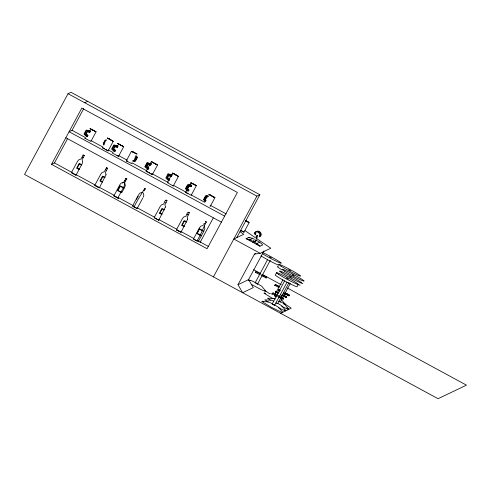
<?xml version="1.0" encoding="UTF-8"?>
<svg xmlns="http://www.w3.org/2000/svg" width="491" height="491" viewBox="0 0 491 491"><rect width="100%" height="100%" fill="white"/><g stroke="black" fill="none" stroke-linecap="round" stroke-linejoin="round"><path stroke-width="0.74" d="M190.078 186.279L190.735 186.666L191.435 186.169L191.478 185.285L187.654 184.659L185.488 188.679L188.078 191.103L189.047 189.962L187.611 188.446L188.648 186.512L190.815 186.672L191.226 185.267L190.741 184.886L190.299 185.402M254.927 241.775L253.313 240.903L254.927 241.775L256.989 237.705M89.693 132.325L89.08 131.981L89.601 132.306L90.227 131.778L90.344 130.925L86.164 130.041L84.004 134.055L86.901 136.719L87.926 135.608L86.152 133.871L87.189 131.938L89.693 132.325L90.025 131.748L89.73 130.581M117.251 147.208L117.993 145.827L113.82 144.937L111.653 148.957L114.55 151.621L115.575 150.51L113.802 148.773L114.839 146.84L117.343 147.22L117.699 145.778L117.38 145.483M171.715 175.453L171.838 174.765L171.439 176.33L168.72 175.735M150.203 164.89L150.547 165.136L151.289 163.749L147.018 162.73L144.851 166.744L147.828 169.524L148.877 168.438L146.919 166.553L147.957 164.62L150.651 165.154L150.847 163.485M205.238 201.899L205.422 201.175L204.035 199.205L205.588 196.32L208.006 196.688M187.537 190.839L187.752 190.134M124.751 187.175L125.334 185.346L124.732 182.891M204.299 230.328L204.882 228.493L204.305 226.02M143.249 197.155L143.838 195.338L143.298 192.945M171.193 176.171L171.942 174.784L171.341 176.312L168.751 175.631L167.683 177.662M259.444 236.288C261.163 233.366 256.848 230.279 254.541 232.63M138.247 195.418L132.533 206.054L134.786 207.405L137.136 208.534L142.856 197.898M137.136 208.534L135.633 207.478M114.176 151.431L114.501 150.786M236.772 237.613L259.862 194.724L70.986 92.283L68.028 93.695L24.55 174.44L438.058 398.717L466.45 385.147L287.309 287.984M51.512 164.35L81.813 108.075L237.368 192.441L207.067 248.716L51.512 164.35L54.476 162.938L67.709 138.352M224.626 216.095L69.078 131.729L72.036 130.318L83.716 108.634M90.675 128.973L96.089 131.791L90.909 141.414L84.771 138.223L85.821 138.542M105.412 141.322L104.374 143.249L104.804 144.182M104.577 148.718L102.202 147.613L108.075 150.933L113.255 141.31L107.382 137.989L113.255 141.31M112.421 153.124L118.558 156.316L123.738 146.692L117.601 143.501L123.738 146.692M131.938 163.712L126.297 160.913L131.484 151.289L134.552 152.566M118.116 198.026L118.681 198.45L113.851 195.891L119.921 184.616L121.136 183.125L123.523 182.253M134.325 159.483L135.369 157.556M134.847 159.863L135.933 157.85L135.074 156.942M124.812 180.375L123.757 182.339L122.541 183.051M125.162 179.718L125.868 178.411L126.61 178.884L124.499 182.805L124.53 185.052L123.83 186.838L117.754 198.112L114.777 196.228M145.072 166.872L147.19 162.938L151.289 163.749M147.061 165.755L147.785 164.411M150.283 163.546L151.32 161.625L157.537 164.994L152.351 174.618L146.134 171.249L147.515 168.683M148.208 167.4L149.589 164.835M136.473 199.285L138.278 195.927M143.967 190.741L145.023 188.777L144.636 188.661C141.021 194.7 137.063 200.531 134.08 207.006L135.117 207.319M170.85 176.251L167.4 182.664L173.274 185.985L178.454 176.361L172.58 173.041L171.543 174.968M185.985 188.268L187.304 185.819M189.722 184.739L191.011 182.689L196.4 185.61L191.214 195.234L185.58 192.435L186.961 189.87M187.648 188.587L189.029 186.021M205.422 199.18L206.41 197.345M205.526 199.42L206.613 197.4M210.123 206.607L214.96 197.621L208.743 194.252L213.186 196.885M201.298 235.901L196.731 233.501L199.334 228.671L203.9 231.071L198.229 241.603L193.466 238.982L199.542 227.701L200.745 226.216L203.114 225.363M203.814 224.866C203.679 222.085 205.091 224.369 205.06 223.841M200.015 242.542L213.247 217.967M213.432 276.887L256.903 196.142L259.862 194.724M240.338 230.445L243.972 232.194L249.158 222.564L245.954 220.606M249.551 240.578L249.987 239.774L252.773 238.442L254.51 239.381M253.025 242.462L253.454 241.658M256.492 244.346L256.928 243.536L259.714 242.204L262.753 244.892L259.966 246.224L246.077 238.694L248.869 237.362L252.773 238.442M263.992 250.944L248.538 279.649L253.307 287.597L242.609 292.71L238.006 284.682L254.485 254.074L255.805 253.448M255.541 272.413L255.983 271.584L260.205 273.825L259.757 274.653L255.713 272.56L255.983 271.584M270.338 260.291L257.517 284.099L255.117 282.798L259.586 274.5M260.034 273.677L267.577 259.659M266.159 277.955L266.435 276.979L266.159 277.955L261.985 275.801M276.537 272.763L275.291 275.077A12.398 0.798 28.3 0 0 286.848 282.116A12.398 0.798 28.3 0 0 297.098 286.646L298.344 284.332M275.23 284.467L274.96 285.443L275.23 284.467L279.281 286.554L282.871 279.882M272.597 293.63L273.039 292.808L277.262 295.048L276.82 295.87L272.769 293.778L273.039 292.808M277.845 293.201L275.647 292.004L276.089 291.181L278.962 292.728M275.819 292.157L276.089 291.181M276.476 296.883L274.365 295.68L278.833 287.376M279.858 291.157L278.336 290.31L278.778 289.487L280.128 290.187M278.507 290.463L278.778 289.487M287.039 282.178L274.579 305.322L272.18 304.015L276.648 295.717M277.09 294.895L284.639 280.877M275.96 302.886L277.624 303.696L289.009 282.558M278.649 301.198L280.318 302.002L290.261 283.534M283.221 299.172L283.491 298.197L283.221 299.172L279.048 297.018M286.271 297.546L286.541 296.57L286.271 297.546L282.098 295.392M288.96 295.852L289.23 294.876L285.056 292.728L289.402 295.03L288.96 295.852L284.786 293.704M259.831 236.447C262.538 233.385 257.229 229.426 254.921 232.642M255.375 232.624C257.941 228.155 264.311 234.373 259.598 236.858M138.646 194.675L139.837 193.184L142.144 192.325M171.782 175.692L168.315 174.925L166.756 177.816L169.137 180.148L168.634 180.713L169.671 179.62L167.664 177.644M190.121 185.389L190.821 184.892M136.461 153.757L132.14 151.615L137.118 154.088L131.484 151.289M126.297 160.913L127.678 161.349M191.613 183.045L193.386 184.303M195.541 185.377L193.773 184.113M196.4 185.61L190.76 182.812M185.58 192.435L188.084 193.429M84.691 102.736L87.65 101.324M81.733 164.589L79.18 163.466L76.578 168.296L79.131 169.42M81.518 164.988L79.352 164.074L77.185 168.1L79.346 169.014M71.465 172.629L76.062 175.121L82.071 163.877L82.666 162.055L82.138 159.618L84.249 155.696L83.728 155.359L83.12 155.064L80.99 158.998L78.67 159.888L77.48 161.386L71.404 172.66L76.001 175.152L75.283 174.6M105.08 177.282L102.521 176.159L99.919 180.995L102.478 182.112M104.865 177.687L102.699 176.766L100.532 180.792L102.693 181.713M94.812 185.328L99.409 187.82L97.709 186.77M164.491 209.608L161.932 208.485L159.33 213.321L161.889 214.438M164.27 210.013L162.11 209.092L159.943 213.119L162.104 214.039M154.223 217.654L158.814 220.146L158.034 219.618M186.733 221.711L184.18 220.594L181.578 225.424L184.131 226.547M186.519 222.116L184.358 221.195L182.186 225.222L184.352 226.142M181.062 232.249L176.349 229.819L177.447 230.187M254.485 254.074L260.15 253.313L270.78 248.231L256.94 238.786M238.006 284.682L248.538 279.649M257.487 283.645L261.697 286.222L265.791 291.138L265.244 291.396L260.874 289.481L251.269 284.357M272.622 303.837L268.485 301.873L261.758 301.474L271.419 307.335L282.3 312.62L282.853 312.356L278.759 307.446L273.929 304.512M280.944 299.105L285.038 304.015L284.492 304.279L283.246 303.733M284.498 304.125L288.585 309.035L288.039 309.299L281.717 306.372M280.551 313.289L291.249 308.176L284.295 303.524M106.676 139.953L105.381 139.917L103.27 143.845L103.871 145.158M106.148 140.506L105.049 140.475L103.497 143.36L104.012 144.477M133.349 160.643L135.344 160.79L136.995 157.734L135.755 156.426M132.515 160.79L134.804 160.956M132.852 161.158L135.326 161.336L137.486 157.323L135.952 155.702M191.478 185.285L188.176 185.039L186.058 188.974L188.078 191.103M191.435 186.169L188.673 185.966L187.12 188.857L188.832 190.668M248.679 280.361L251.429 280.656L256.867 283.295M90.344 130.925L86.526 130.342L84.409 134.27L86.901 136.719M90.227 131.778L87.036 131.293L85.483 134.178L87.601 136.259M117.993 145.827L114.176 145.244L112.058 149.172L114.55 151.621M117.877 146.68L114.691 146.195L113.133 149.08L115.25 151.154M114.483 146.539L116.729 146.883M208.38 196.056L205.717 195.651L203.599 199.579L204.827 201.316M206.288 195.86L208.313 196.167M207.251 197.382L206.036 197.198L204.999 199.125L206.165 200.77M121.756 192.748L117.49 190.606L120.092 185.776L124.358 187.912L123.787 187.494M113.851 195.891L115.348 196.492M151.093 164.565L147.656 163.884L146.103 166.774L148.448 169.027M171.942 174.784L167.965 173.912L165.817 177.945L168.634 180.713M167.934 174.017L172.083 174.931M246.077 238.694L249.987 239.774L256.928 243.536L259.966 246.224M94.567 131.177L95.371 131.416M96.089 131.791L91.97 129.876M119.123 144.115L118.325 143.875L123.02 146.318L121.473 145.336M269.467 256.775L271.296 257.885M288.714 269.657L290.543 270.768M292.268 274.678L294.091 275.789M289.58 276.372L291.402 277.483M286.529 277.998L288.352 279.103M274.365 295.68L276.028 296.484M272.18 304.015L273.1 304.42M193.466 238.982L196.836 240.995C200.844 234.974 203.164 228.333 206.073 221.944L205.576 221.594M155.451 164.037L156.807 164.602L152.044 162.018L153.069 162.748M157.537 164.994L151.32 161.625M212.873 196.664L214.96 197.621M146.134 171.249L147.318 171.74M247.071 221.607L249.158 222.564M132.576 205.956L134.927 207.079M82.304 157.132L83.212 157.648L82.672 157.323M105.651 169.831L106.363 170.211M165.062 202.157L165.768 202.537M187.31 214.26L188.213 214.776L187.574 214.493M270.676 293.532L272.855 294.49M265.741 293.422L264.496 292.875L263.949 293.133L272.99 298.645M275.316 299.031L274.224 298.553L267.497 298.16L270.394 300.105M273.72 301.204L271.535 300.247L264.809 299.848L268.289 302.192M285.351 310.993L278.379 307.734M262.304 301.21L263.557 301.762M109.892 139.223L108.069 138.382L112.568 140.923L112.138 140.5M175.944 175.127L177.767 175.974L173.268 173.427L173.697 173.857M178.454 176.361L172.58 173.041M124.953 180.436C123.744 179.933 126.764 181.498 125.328 180.639M87.926 135.608L86.195 134.092M115.575 150.51L113.844 148.994M255.516 240.67L256.198 240.928M254.786 241.02L255.467 241.277M143.789 190.643L143.2 190.361L144.145 190.839M72.441 173.059L73.902 173.814M95.788 185.758L97.249 186.506M262.262 274.825L266.607 277.133M260.856 274.739L263.722 276.224M275.402 284.62L279.447 286.707L279.005 287.53L274.788 285.289M278.949 289.641L280.3 290.334M283.651 292.642L286.523 294.121M278.336 290.31L279.686 291.01M285.21 293.857L288.788 295.705M283.362 293.145L286.406 294.717M282.368 294.422L286.713 296.724M275.647 292.004L278.348 293.397M281.926 295.244L286.1 297.393M280.674 294.839L283.718 296.411M277.82 295.33L283.663 298.35M277.624 296.466L280.668 298.037M94.069 130.514L89.951 128.599L92.216 129.949M115.845 196.756L116.84 197.284M68.028 93.695L256.903 196.142M245.623 220.477L248.428 222.171M245.518 220.821L247.384 221.828M72.036 130.318L85.508 137.621M90.89 140.543L103.012 147.116M108.401 150.037L113.114 152.597M118.503 155.518L127.255 160.262M131.969 162.822L146.784 170.856M152.167 173.777L168.333 182.542M173.716 185.463L186.512 192.404M191.226 194.964L204.692 202.267M210.08 205.189L226.241 213.953M147.908 171.985L149.773 172.998M241.394 230.567L242.64 231.243M256.247 240.32L259.714 242.204M65.825 137.775L221.373 222.141M248.869 237.362L250.023 237.988M260.15 253.313L233.814 239.031L243.775 234.268L240.031 231.709M253.638 269.725L260.371 273.377M262.39 274.469L281.245 284.7M54.476 162.938L71.981 172.433M76.019 174.624L94.873 184.849M99.587 187.409L114.403 195.443M118.448 197.634L133.257 205.668M137.302 207.859L154.806 217.353M158.845 219.545L177.03 229.407M181.069 231.599L193.865 238.54M197.904 240.731L208.675 246.574M105.755 149.387L108.075 150.933M178.902 230.936L180.283 231.727M279.667 301.192L282.755 302.959M277.593 303.242L281.809 305.819L285.897 310.729L284.737 309.95M256.781 283.608L257.517 284.099M279.582 301.511L280.318 302.002M276.893 303.199L277.624 303.696M273.843 304.825L274.579 305.322M117.042 155.359L118.558 156.316M255.369 233.544L256.014 233.857M248.268 279.41L250.165 280.68M264.704 290.408L269.762 293.79M283.295 302.849L285.038 304.015M264.631 290.359L265.791 291.138M286.848 307.869L288.585 309.035M244.991 230.629L255.682 237.926M214.229 197.229L209.473 194.645L210.492 195.375M243.082 231.556L243.972 232.194M151.019 173.673L152.351 174.618M190.336 186.298L190.815 186.672M117.03 146.926L117.343 147.22M147.202 166.909L148.693 168.352M172.709 185.432L173.274 185.985M135.909 155.96L136.921 157.028M203.544 231.304L199.389 229.242L197.222 233.274L201.378 235.336M257.628 235.533L257.425 235.275L257.892 236.257M256.903 235.87L256.701 235.619L257.167 236.594M256.173 236.22L255.977 235.962L257.038 237.853L256.928 237.552M204.127 199.874L204.956 201.046M254.712 233.863A2.265 2.259 64.5 0 1 254.915 233.575M263.072 252.742A12.398 0.798 28.3 0 1 278.495 261.071A12.398 0.798 28.3 0 1 277.691 261.918A12.398 0.798 28.3 0 1 262.268 253.595M278.722 265.214A12.398 0.798 28.3 0 1 261.022 255.903M300.148 285.019A12.398 0.798 28.3 0 1 298.178 284.541M282.098 269.897A12.398 0.798 28.3 0 1 278.28 266.766M302.837 283.332A12.398 0.798 28.3 0 1 300.866 282.853M106.007 174.747L99.348 187.844L94.751 185.359L100.821 174.078L102.018 172.58L104.338 171.69L106.449 167.762L107.615 168.382L105.485 172.316L106.007 174.747M165.418 207.073L158.753 220.171L154.162 217.685L160.232 206.404L161.429 204.907L163.742 204.017C165.307 197.805 169.045 199.929 164.89 204.643L165.418 207.073M187.666 219.176L181.001 232.28L176.41 229.788L182.48 218.513L183.677 217.016L185.991 216.126C187.556 209.909 191.294 212.032 187.139 216.746L187.666 219.176M144.262 188.397L145.397 189.041L144.262 188.397M120.221 186.377L118.049 190.41L121.971 192.343L124.137 188.317L120.221 186.377M265.858 276.967L265.87 277.605L265.858 276.967M282.914 298.184L282.926 298.823L282.914 298.184M285.965 296.558L285.977 297.196L285.965 296.558M288.653 294.87L288.665 295.508L288.653 294.87M83.12 155.064L84.268 155.684L83.102 155.07M106.467 167.756L107.584 168.395L106.449 167.762M167.02 200.709L165.841 200.101L167.008 200.715M189.268 212.812L188.09 212.204L189.256 212.818M125.727 178.343L126.844 178.963L125.727 178.343M205.41 221.509L206.416 222.098L205.41 221.509M254.228 233.477L255.467 234.385L254.228 233.477M281.852 272.855A12.398 0.798 28.3 0 0 300.596 282.681A12.398 0.798 28.3 0 0 289.027 275.242A12.398 0.798 28.3 0 0 281.852 272.855M280.987 266.14A12.398 0.798 28.3 0 0 299.737 275.967A12.398 0.798 28.3 0 0 288.162 268.528A12.398 0.798 28.3 0 0 280.987 266.14M284.541 271.161A12.398 0.798 28.3 0 0 303.285 280.987A12.398 0.798 28.3 0 0 291.715 273.548A12.398 0.798 28.3 0 0 284.541 271.161M278.802 274.481A12.398 0.798 28.3 0 0 297.546 284.307A12.398 0.798 28.3 0 0 285.977 276.863A12.398 0.798 28.3 0 0 278.802 274.481"/></g></svg>
